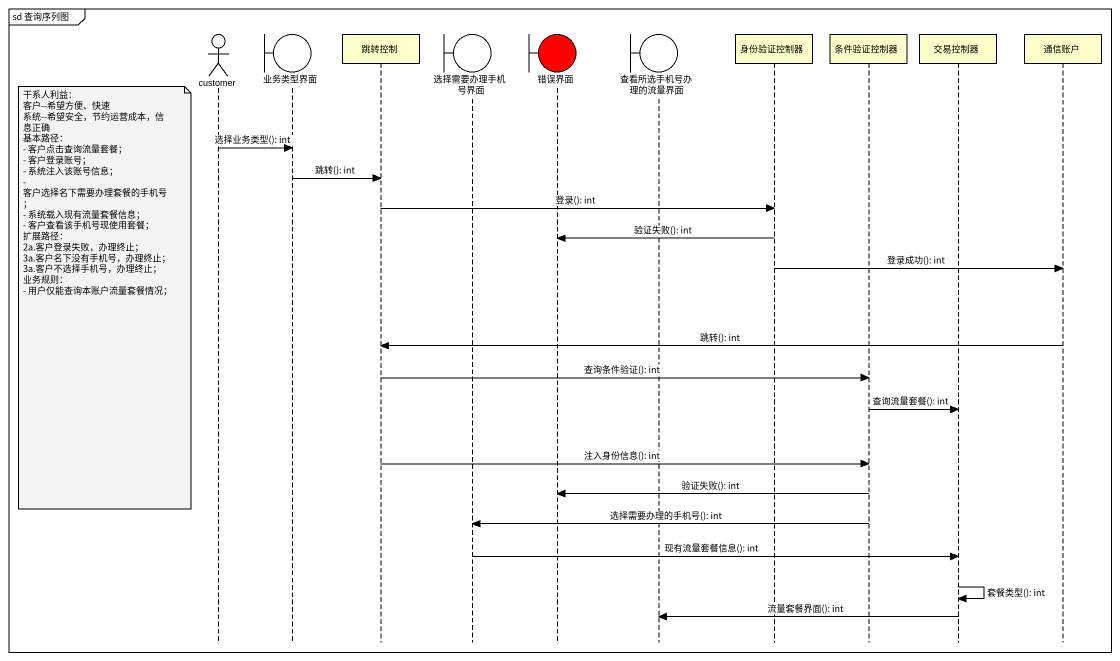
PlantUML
@startuml
mainframe sd 查询序列图
hide footbox
actor customer
boundary 业务类型界面
participant 跳转控制
boundary 选择需要办理手机号界面
boundary 错误界面 #FF0000
boundary 查看所选手机号办理的流量界面
participant 身份验证控制器
participant 条件验证控制器
participant 交易控制器
participant 通信账户

customer -> 业务类型界面 : 选择业务类型(): int
业务类型界面 -> 跳转控制 : 跳转(): int
跳转控制 -> 身份验证控制器 : 登录(): int
身份验证控制器 -> 错误界面 : 验证失败(): int
身份验证控制器 -> 通信账户 : 登录成功(): int
note left of customer
  干系人利益：
  客户--希望方便、快速
  系统--希望安全，节约运营成本，信息正确
  基本路径：
  - 客户点击查询流量套餐；
  - 客户登录账号；
  - 系统注入该账号信息；
  - 客户选择名下需要办理套餐的手机号；
  - 系统载入现有流量套餐信息；
  - 客户查看该手机号现使用套餐；
  扩展路径：
  2a.客户登录失败，办理终止；
  3a.客户名下没有手机号，办理终止；
  3a.客户不选择手机号，办理终止；
  业务规则：
  - 用户仅能查询本账户流量套餐情况；
end note
通信账户 -> 跳转控制 : 跳转(): int
跳转控制 -> 条件验证控制器 : 查询条件验证(): int
条件验证控制器 -> 交易控制器 : 查询流量套餐(): int
跳转控制 -> 条件验证控制器 : 注入身份信息(): int
条件验证控制器 -> 错误界面 : 验证失败(): int
条件验证控制器 -> 选择需要办理手机号界面 : 选择需要办理的手机号(): int
选择需要办理手机号界面 -> 交易控制器 : 现有流量套餐信息(): int
交易控制器 -> 交易控制器 : 套餐类型(): int
交易控制器 -> 查看所选手机号办理的流量界面 : 流量套餐界面(): int
@enduml
